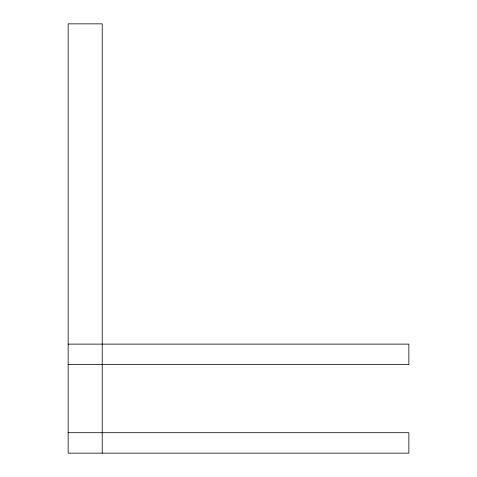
<?xml version="1.0" encoding="UTF-8"?>
<svg xmlns="http://www.w3.org/2000/svg" width="477" height="477" viewBox="0 0 477 477"><rect width="100%" height="100%" fill="white"/><g stroke="black" fill="none" stroke-linecap="round" stroke-linejoin="round"><path stroke-width="0.72" d="M68.145 344.12L408.855 344.12L408.855 364.565L68.145 364.565M68.145 432.705L408.855 432.705L408.855 453.15L68.145 453.15L68.145 23.85L102.215 23.85L102.215 453.15"/></g></svg>
